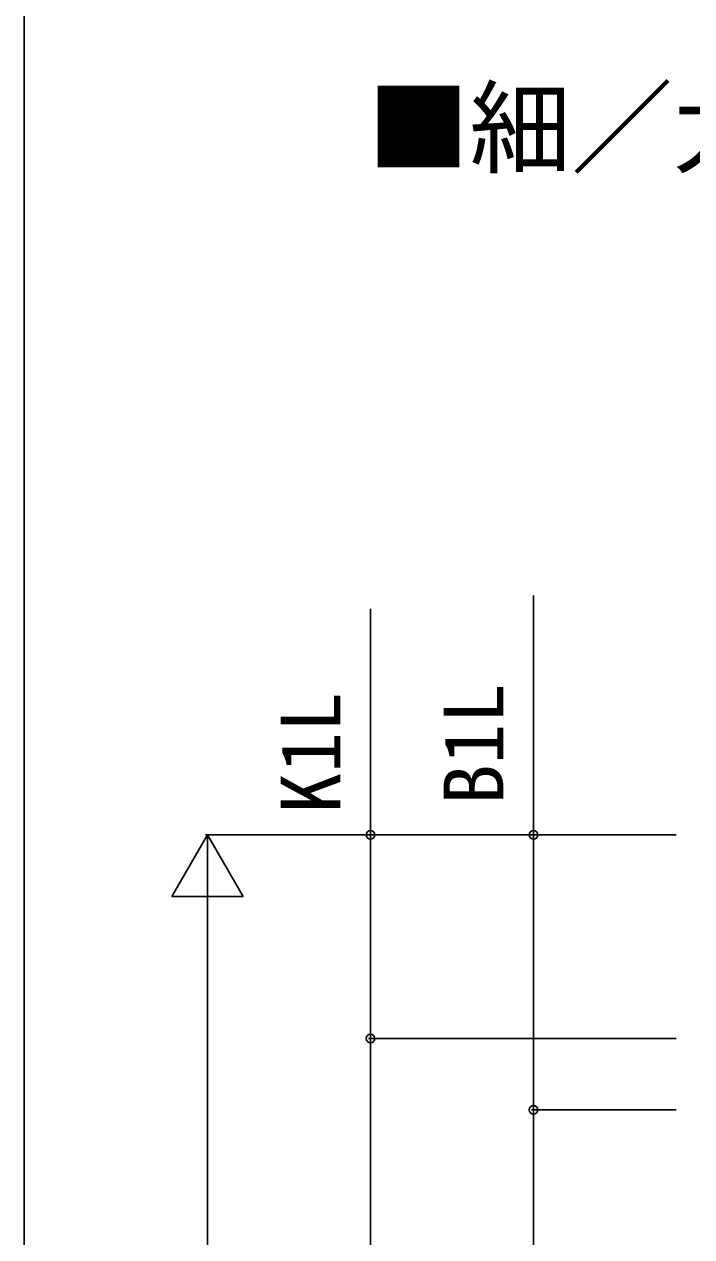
# Model space of a CAD drawing. Units: millimetres, scale not verified. Extents: x -1750 to 1750, y -2608 to 2592.
# Drawn here: x -1750 to -1422, y -1856 to -1261 of the extents above; entities that cross this region are included whole.
import ezdxf
from ezdxf.enums import TextEntityAlignment as Align

# ---------------------------------------------------------------- set-up
doc = ezdxf.new("R2010")
doc.units = ezdxf.units.MM
doc.header["$LTSCALE"] = 14
for name, color, linetype in [('0-2_USER1', 3, 'Continuous'), ('0-6_YKK_D', 6, 'Continuous'), ('0-7_YKK_ZWAK', 7, 'Continuous')]:
    doc.layers.add(name, color=color, linetype=linetype)
doc.styles.add('ＭＳ ゴシック', font='')
doc.styles.get('ＭＳ ゴシック').set_extended_font_data('MS Gothic')

msp = doc.modelspace()

# ---------------------------------------------------------------- linework, layer by layer
at = {"layer": '0-6_YKK_D'}
for p, q in [((-1660, -1658.5), (-1677.5, -1688.81)), ((-1430, -1658.5), (-1661, -1658.5)), ((-1660, -1658.5), (-1642.5, -1688.81)), ((-1660, -1658.5), (-1660, -1719.12)), ((-1430, -1658.5), (-1581, -1658.5)), ((-1430, -1658.5), (-1501, -1658.5)), ((-1677.5, -1688.81), (-1642.5, -1688.81)), ((-1660, -1693.5), (-1660, -2223.5)), ((-1430, -1758.5), (-1581, -1758.5)), ((-1430, -1758.5), (-1581, -1758.5)), ((-1580, -2053.5), (-1580, -1758.5)), ((-1430, -1793.5), (-1501, -1793.5)), ((-1430, -1793.5), (-1501, -1793.5)), ((-1500, -1793.5), (-1500, -2018.5))]:
    msp.add_line(p, q, dxfattribs=at)
for points in [[(-1500, -1793.5), (-1500, -1658.5), (-1500, -1541.05)], [(-1580, -1758.5), (-1580, -1658.5), (-1580, -1547.55)]]:
    msp.add_lwpolyline(points, dxfattribs=at)
for centre in [(-1580, -1658.5), (-1500, -1658.5), (-1580, -1758.5), (-1580, -1758.5), (-1500, -1793.5), (-1500, -1793.5)]:
    msp.add_circle(centre, 2.12, dxfattribs=at)
at = {"layer": '0-7_YKK_ZWAK'}
msp.add_line((-1750, 2491.5), (-1750, -2608.5), dxfattribs=at)

# ---------------------------------------------------------------- texts
at = {"layer": '0-2_USER1', "style": 'ＭＳ ゴシック'}
msp.add_text('■細／太／台形格子 コーナー（コの字）', height=36.66, dxfattribs=at).set_placement((-1581.51, -1340.88), align=Align.BOTTOM_LEFT)
at = {"layer": '0-6_YKK_D', "style": 'ＭＳ ゴシック'}
for s, p in [('B1L', (-1506, -1643.86)), ('K1L', (-1586, -1648.09))]:
    msp.add_text(s, height=29.33, rotation=90, dxfattribs=at).set_placement(p, align=Align.BOTTOM_LEFT)

doc.saveas('drawing.dxf')
